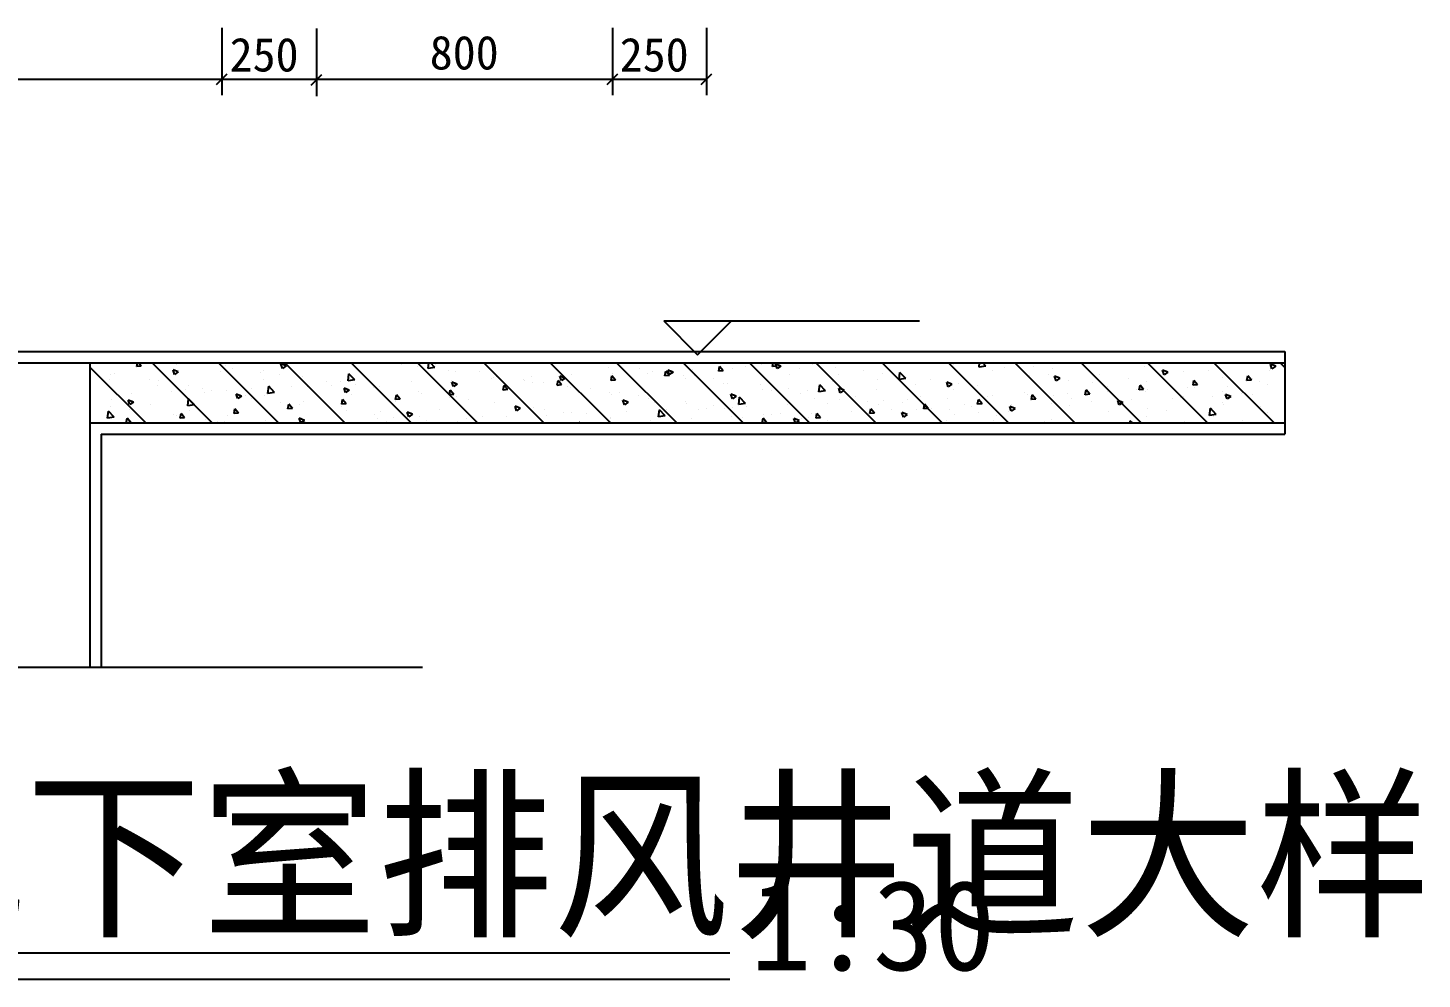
# Model space of a CAD drawing. Header units: metres. Extents: x 3364277 to 3396190, y 2270616 to 2304026.
# Drawn here: x 3379806 to 3392185, y 2270616 to 2279061 of the extents above; entities that cross this region are included whole.
import ezdxf

# ---------------------------------------------------------------- set-up
doc = ezdxf.new("R2010")
doc.units = ezdxf.units.M

# ---------------------------------------------------------------- blocks, each defined once
blk = doc.blocks.new('DI')
blk.add_lwpolyline([(-70.71, -70.71), (70.71, 70.71)])

msp = doc.modelspace()

# ---------------------------------------------------------------- hatches: boundary and pattern name
h = msp.add_hatch()
h.set_pattern_fill('AR-CONC', scale=53.33)
h.paths.add_polyline_path([(3375890.46, 2276087.21), (3375890.46, 2273383.71), (3377879.83, 2273383.71), (3378015.27, 2273480.6), (3377957.17, 2273290.58), (3378086.33, 2273383.71), (3380357.13, 2273383.71), (3380357.13, 2276087.21)])

# ---------------------------------------------------------------- linework, layer by layer
for p, q in [((3381528.94, 2279060.53), (3381528.94, 2278462.43)), ((3382368.94, 2279053.87), (3382368.94, 2278455.77)), ((3384995.6, 2279060.53), (3384995.6, 2278462.43)), ((3385832.27, 2279060.53), (3385832.27, 2278462.43)), ((3378510.6, 2278606.37), (3384995.6, 2278606.37)), ((3383355.6, 2278606.37), (3385832.27, 2278606.37)), ((3385452.24, 2276458.38), (3387721.41, 2276458.38)), ((3385452.24, 2276458.38), (3385752.24, 2276158.38)), ((3385752.24, 2276158.38), (3386052.24, 2276458.38)), ((3377662.07, 2276187.21), (3390967.29, 2276187.21)), ((3390967.29, 2276187.21), (3390967.29, 2275453.87)), ((3375890.46, 2276087.21), (3380357.13, 2276087.21)), ((3380357.13, 2276087.21), (3380357.13, 2273383.71)), ((3380357.13, 2276087.21), (3390967.29, 2276087.21)), ((3380852.6, 2275553.87), (3380357.13, 2276049.35)), ((3380541.06, 2275982.63), (3380541.06, 2275982.63)), ((3380574.83, 2275995.8), (3380574.83, 2275995.8)), ((3380811.92, 2276057.51), (3380772.07, 2276054.03)), ((3380772.11, 2276054.1), (3380778.21, 2276087.21)), ((3380811.92, 2276057.51), (3380787.01, 2276087.21)), ((3380804.55, 2276077.98), (3380804.55, 2276077.98)), ((3381441.85, 2275553.87), (3380908.52, 2276087.21)), ((3381141.62, 2276006.44), (3381094.94, 2276024.36)), ((3381108.49, 2275984.15), (3381094.97, 2276024.43)), ((3381141.62, 2276006.44), (3381108.46, 2275984.07)), ((3381123.36, 2276075.45), (3381123.36, 2276075.45)), ((3382031.11, 2275553.87), (3381497.78, 2276087.21)), ((3381512.15, 2276008.71), (3381512.15, 2276008.71)), ((3381558.24, 2276064.96), (3381558.24, 2276064.96)), ((3381618.33, 2276034.7), (3381618.33, 2276034.7)), ((3381870.82, 2276001.46), (3381870.82, 2276001.46)), ((3381900.53, 2276018.02), (3381900.53, 2276018.02)), ((3382099.71, 2276059.83), (3382053.03, 2276077.75)), ((3382066.58, 2276037.54), (3382053.06, 2276077.83)), ((3382099.71, 2276059.83), (3382066.54, 2276037.47)), ((3382620.36, 2275553.87), (3382087.03, 2276087.21)), ((3382648.32, 2275926.07), (3382655.68, 2275989.38)), ((3382707.57, 2275935.2), (3382655.65, 2275989.31)), ((3383209.62, 2275553.87), (3382676.29, 2276087.21)), ((3383123.78, 2276076.35), (3383123.78, 2276076.35)), ((3383263.97, 2276050.36), (3383263.97, 2276050.36)), ((3383798.88, 2275553.87), (3383265.54, 2276087.21)), ((3383419.07, 2276045.54), (3383359.78, 2276036.35)), ((3383359.81, 2276036.42), (3383365.72, 2276087.21)), ((3383376.27, 2276043.11), (3383376.27, 2276043.11)), ((3383419.07, 2276045.54), (3383379.09, 2276087.21)), ((3383428.58, 2276072.8), (3383428.58, 2276072.8)), ((3383543.16, 2276021.14), (3383543.16, 2276021.14)), ((3383600.71, 2276007.68), (3383600.71, 2276007.68)), ((3383817.37, 2276006.07), (3383817.37, 2276006.07)), ((3384388.13, 2275553.87), (3383854.8, 2276087.21)), ((3384977.39, 2275553.87), (3384444.05, 2276087.21)), ((3384881.72, 2276084.77), (3384881.72, 2276084.77)), ((3384960.18, 2276043.06), (3384960.18, 2276043.06)), ((3384992.45, 2275994.06), (3384992.45, 2275994.06)), ((3385566.64, 2275553.87), (3385033.31, 2276087.21)), ((3385048.61, 2276062.8), (3385048.61, 2276062.8)), ((3385238.35, 2276039.16), (3385238.35, 2276039.16)), ((3385306.44, 2275993.08), (3385306.44, 2275993.08)), ((3385348.33, 2276009.1), (3385348.33, 2276009.1)), ((3385461.34, 2275970.99), (3385469.05, 2276012.78)), ((3385501.15, 2275974.4), (3385469.01, 2276012.7)), ((3385469.64, 2276007.37), (3385469.64, 2276007.37)), ((3385534.11, 2276004.99), (3385487.43, 2276022.91)), ((3385500.98, 2275982.7), (3385487.47, 2276022.98)), ((3385534.11, 2276004.99), (3385500.95, 2275982.62)), ((3386155.9, 2275553.87), (3385622.57, 2276087.21)), ((3385704.21, 2276024.13), (3385704.21, 2276024.13)), ((3385979.33, 2276016.23), (3385939.48, 2276012.75)), ((3385939.51, 2276012.83), (3385947.22, 2276054.61)), ((3385979.33, 2276016.23), (3385947.19, 2276054.54)), ((3386060.09, 2276039.17), (3386060.09, 2276039.17)), ((3386175.68, 2276052.06), (3386175.68, 2276052.06)), ((3386745.15, 2275553.87), (3386211.82, 2276087.21)), ((3386323.62, 2276075.4), (3386323.62, 2276075.4)), ((3386415.98, 2276054.21), (3386415.98, 2276054.21)), ((3386457.5, 2276058.07), (3386417.65, 2276054.58)), ((3386417.69, 2276054.66), (3386423.69, 2276087.21)), ((3386457.5, 2276058.07), (3386433.05, 2276087.21)), ((3386492.2, 2276058.38), (3386445.52, 2276076.3)), ((3386459.07, 2276036.09), (3386445.55, 2276076.38)), ((3386492.2, 2276058.38), (3386459.04, 2276036.01)), ((3386564.47, 2275985.33), (3386564.47, 2275985.33)), ((3386660.36, 2276032.73), (3386660.36, 2276032.73)), ((3386771.86, 2276069.24), (3386771.86, 2276069.24)), ((3387334.41, 2275553.87), (3386801.08, 2276087.21)), ((3386975.09, 2276049.02), (3386975.09, 2276049.02)), ((3387002.65, 2275985.78), (3387002.65, 2275985.78)), ((3387127.74, 2276084.28), (3387127.74, 2276084.28)), ((3387227.58, 2276015.78), (3387227.58, 2276015.78)), ((3387923.67, 2275553.87), (3387390.33, 2276087.21)), ((3387394.47, 2275993.81), (3387394.47, 2275993.81)), ((3387540.39, 2275938.74), (3387547.75, 2276002.05)), ((3387599.65, 2275947.86), (3387547.72, 2276001.98)), ((3388512.92, 2275553.87), (3387979.59, 2276087.21)), ((3388019.83, 2276068.11), (3388019.83, 2276068.11)), ((3388311.14, 2276058.21), (3388251.85, 2276049.01)), ((3388251.88, 2276049.08), (3388256.32, 2276087.21)), ((3388311.14, 2276058.21), (3388283.31, 2276087.21)), ((3388366.09, 2276018.13), (3388366.09, 2276018.13)), ((3388480.9, 2276049.42), (3388480.9, 2276049.42)), ((3389102.18, 2275553.87), (3388568.84, 2276087.21)), ((3388733.03, 2276057.44), (3388733.03, 2276057.44)), ((3388869.69, 2275982.68), (3388869.69, 2275982.68)), ((3388899.92, 2276035.46), (3388899.92, 2276035.46)), ((3389691.43, 2275553.87), (3389158.1, 2276087.21)), ((3389720, 2276057.77), (3389720, 2276057.77)), ((3390280.69, 2275553.87), (3389747.36, 2276087.21)), ((3389926.61, 2276003.53), (3389879.93, 2276021.45)), ((3389893.48, 2275981.25), (3389879.96, 2276021.53)), ((3389926.61, 2276003.53), (3389893.45, 2275981.17)), ((3389901.88, 2276082.51), (3389901.88, 2276082.51)), ((3390062.29, 2276010.83), (3390062.29, 2276010.83)), ((3390290.67, 2276015.78), (3390290.67, 2276015.78)), ((3390869.94, 2275553.87), (3390336.61, 2276087.21)), ((3390405.37, 2276077.12), (3390405.37, 2276077.12)), ((3390826.41, 2276021.69), (3390826.41, 2276021.69)), ((3390884.69, 2276056.93), (3390838.01, 2276074.85)), ((3390851.56, 2276034.64), (3390838.05, 2276074.93)), ((3390884.69, 2276056.93), (3390851.53, 2276034.56)), ((3390967.29, 2276045.78), (3390925.87, 2276087.21)), ((3380532.26, 2275937.83), (3380532.26, 2275937.83)), ((3380883.35, 2275935.69), (3380883.35, 2275935.69)), ((3380953.29, 2275882.4), (3380953.29, 2275882.4)), ((3380963.62, 2275929.07), (3380963.62, 2275929.07)), ((3381229.61, 2275885.71), (3381229.61, 2275885.71)), ((3381352.41, 2275862.33), (3381352.41, 2275862.33)), ((3381789.51, 2275858.73), (3381789.51, 2275858.73)), ((3381900.95, 2275941.97), (3381900.95, 2275941.97)), ((3381936.82, 2275815.72), (3381944.19, 2275879.04)), ((3381996.08, 2275824.85), (3381944.15, 2275878.97)), ((3382037.71, 2275979.48), (3382037.71, 2275979.48)), ((3382145.4, 2275873.77), (3382145.4, 2275873.77)), ((3382246.79, 2275968.03), (3382246.79, 2275968.03)), ((3382289.74, 2275875.24), (3382289.74, 2275875.24)), ((3382458.74, 2275924.05), (3382458.74, 2275924.05)), ((3382501.28, 2275888.8), (3382501.28, 2275888.8)), ((3382583.53, 2275925.35), (3382583.53, 2275925.35)), ((3382659.85, 2275844.81), (3382613.18, 2275862.73)), ((3382626.73, 2275822.52), (3382613.21, 2275862.81)), ((3382707.57, 2275935.2), (3382648.28, 2275926)), ((3382711.23, 2275890.81), (3382711.23, 2275890.81)), ((3382857.16, 2275903.84), (3382857.16, 2275903.84)), ((3382878.12, 2275868.84), (3382878.12, 2275868.84)), ((3382925.82, 2275878.41), (3382925.82, 2275878.41)), ((3383213.04, 2275918.88), (3383213.04, 2275918.88)), ((3383568.92, 2275933.91), (3383568.92, 2275933.91)), ((3383617.94, 2275898.2), (3383571.26, 2275916.12)), ((3383584.81, 2275875.91), (3383571.29, 2275916.2)), ((3383617.94, 2275898.2), (3383584.78, 2275875.84)), ((3383924.8, 2275948.95), (3383924.8, 2275948.95)), ((3383943, 2275960.74), (3383943, 2275960.74)), ((3383964.19, 2275965.71), (3383964.19, 2275965.71)), ((3384026.82, 2275845.49), (3384034.53, 2275887.27)), ((3384066.63, 2275848.9), (3384034.49, 2275887.2)), ((3384206.17, 2275939.33), (3384206.17, 2275939.33)), ((3384216.68, 2275932.47), (3384216.68, 2275932.47)), ((3384280.69, 2275963.99), (3384280.69, 2275963.99)), ((3384289.26, 2275910.75), (3384289.26, 2275910.75)), ((3384383.57, 2275910.5), (3384383.57, 2275910.5)), ((3384544.81, 2275890.73), (3384504.96, 2275887.24)), ((3384504.99, 2275887.32), (3384512.7, 2275929.11)), ((3384544.81, 2275890.73), (3384512.67, 2275929.03)), ((3384576.03, 2275951.6), (3384529.35, 2275969.51)), ((3384542.9, 2275929.31), (3384529.38, 2275969.59)), ((3384576.03, 2275951.6), (3384542.87, 2275929.23)), ((3384594.96, 2275872.59), (3384594.96, 2275872.59)), ((3384626, 2275868.07), (3384626, 2275868.07)), ((3384636.57, 2275979.02), (3384636.57, 2275979.02)), ((3385022.98, 2275932.57), (3384983.13, 2275929.08)), ((3384983.17, 2275929.16), (3384990.87, 2275970.94)), ((3385022.98, 2275932.57), (3384990.84, 2275970.87)), ((3385501.15, 2275974.4), (3385461.31, 2275970.91)), ((3385627.14, 2275972.42), (3385627.14, 2275972.42)), ((3385643.18, 2275950.4), (3385643.18, 2275950.4)), ((3385722.13, 2275974.12), (3385722.13, 2275974.12)), ((3385889.02, 2275952.15), (3385889.02, 2275952.15)), ((3385985.47, 2275903.46), (3385985.47, 2275903.46)), ((3386015.93, 2275905.69), (3386015.93, 2275905.69)), ((3386310.06, 2275896.72), (3386310.06, 2275896.72)), ((3386562.55, 2275863.48), (3386562.55, 2275863.48)), ((3386828.89, 2275828.39), (3386836.26, 2275891.7)), ((3386888.15, 2275837.51), (3386836.23, 2275891.63)), ((3386953.26, 2275918.59), (3386953.26, 2275918.59)), ((3387052.35, 2275843.36), (3387005.67, 2275861.28)), ((3387019.22, 2275821.07), (3387005.7, 2275861.36)), ((3387348.91, 2275935.8), (3387348.91, 2275935.8)), ((3387599.65, 2275947.86), (3387540.36, 2275938.67)), ((3387685.64, 2275893.12), (3387685.64, 2275893.12)), ((3387815.51, 2275938.38), (3387815.51, 2275938.38)), ((3388010.43, 2275896.75), (3387963.75, 2275914.67)), ((3387977.31, 2275874.46), (3387963.79, 2275914.75)), ((3388010.43, 2275896.75), (3387977.27, 2275874.38)), ((3388068, 2275905.14), (3388068, 2275905.14)), ((3388234.89, 2275883.17), (3388234.89, 2275883.17)), ((3388702.82, 2275975.45), (3388702.82, 2275975.45)), ((3388968.52, 2275950.14), (3388921.84, 2275968.06)), ((3388935.39, 2275927.86), (3388921.87, 2275968.14)), ((3388968.52, 2275950.14), (3388935.36, 2275927.78)), ((3389045.11, 2275928.51), (3389045.11, 2275928.51)), ((3389258.48, 2275915.95), (3389258.48, 2275915.95)), ((3389320.96, 2275980.03), (3389320.96, 2275980.03)), ((3389391.37, 2275878.52), (3389391.37, 2275878.52)), ((3389573.45, 2275946.79), (3389573.45, 2275946.79)), ((3389672.4, 2275846.05), (3389680.11, 2275887.83)), ((3389712.21, 2275849.45), (3389680.08, 2275887.75)), ((3389740.34, 2275924.82), (3389740.34, 2275924.82)), ((3390104.61, 2275863.91), (3390104.61, 2275863.91)), ((3390190.39, 2275891.29), (3390150.54, 2275887.8)), ((3390150.57, 2275887.88), (3390158.28, 2275929.67)), ((3390190.39, 2275891.29), (3390158.25, 2275929.59)), ((3390161.37, 2275869.39), (3390161.37, 2275869.39)), ((3390408.55, 2275960.85), (3390408.55, 2275960.85)), ((3390460.5, 2275878.94), (3390460.5, 2275878.94)), ((3390668.56, 2275933.12), (3390628.71, 2275929.63)), ((3390628.75, 2275929.72), (3390636.45, 2275971.5)), ((3390668.56, 2275933.12), (3390636.42, 2275971.42)), ((3390679.46, 2275949.04), (3390679.46, 2275949.04)), ((3390745.29, 2275918.17), (3390745.29, 2275918.17)), ((3390816.38, 2275893.98), (3390816.38, 2275893.98)), ((3380549.17, 2275760.7), (3380549.17, 2275760.7)), ((3380743.68, 2275738.03), (3380697, 2275755.95)), ((3380710.55, 2275715.73), (3380697.04, 2275756.02)), ((3380743.68, 2275738.03), (3380710.52, 2275715.66)), ((3380721.87, 2275813.62), (3380721.87, 2275813.62)), ((3381077.75, 2275828.66), (3381077.75, 2275828.66)), ((3381205.78, 2275849.16), (3381205.78, 2275849.16)), ((3381225.33, 2275705.38), (3381232.69, 2275768.69)), ((3381284.59, 2275714.51), (3381232.66, 2275768.62)), ((3381372.67, 2275827.19), (3381372.67, 2275827.19)), ((3381433.63, 2275843.69), (3381433.63, 2275843.69)), ((3381566.35, 2275843.03), (3381566.35, 2275843.03)), ((3381701.77, 2275791.42), (3381655.09, 2275809.34)), ((3381668.64, 2275769.13), (3381655.12, 2275809.41)), ((3381701.77, 2275791.42), (3381668.61, 2275769.05)), ((3381741.2, 2275795.59), (3381741.2, 2275795.59)), ((3381793.71, 2275771.76), (3381793.71, 2275771.76)), ((3381908.64, 2275796.09), (3381908.64, 2275796.09)), ((3381996.08, 2275824.85), (3381936.79, 2275815.66)), ((3382046.2, 2275738.51), (3382046.2, 2275738.51)), ((3382254.9, 2275746.1), (3382254.9, 2275746.1)), ((3382592.3, 2275719.98), (3382600.01, 2275761.77)), ((3382632.11, 2275723.39), (3382599.97, 2275761.69)), ((3382659.85, 2275844.81), (3382626.69, 2275822.45)), ((3382678.53, 2275808.5), (3382678.53, 2275808.5)), ((3383067.32, 2275741.76), (3383067.32, 2275741.76)), ((3383110.29, 2275765.23), (3383070.44, 2275761.74)), ((3383070.47, 2275761.82), (3383078.18, 2275803.6)), ((3383110.29, 2275765.23), (3383078.15, 2275803.53)), ((3383272.08, 2275828.43), (3383272.08, 2275828.43)), ((3383299.16, 2275813.41), (3383299.16, 2275813.41)), ((3383588.46, 2275807.06), (3383548.61, 2275803.57)), ((3383548.65, 2275803.65), (3383556.35, 2275845.44)), ((3383551.65, 2275780.17), (3383551.65, 2275780.17)), ((3383588.46, 2275807.06), (3383556.32, 2275845.36)), ((3383608.82, 2275785.75), (3383608.82, 2275785.75)), ((3383718.54, 2275758.2), (3383718.54, 2275758.2)), ((3383951.11, 2275738.81), (3383951.11, 2275738.81)), ((3384066.63, 2275848.9), (3384026.79, 2275845.41)), ((3384804.61, 2275855.07), (3384804.61, 2275855.07)), ((3384968.29, 2275821.13), (3384968.29, 2275821.13)), ((3384983.75, 2275805.86), (3384983.75, 2275805.86)), ((3385057.1, 2275821.83), (3385057.1, 2275821.83)), ((3385136.18, 2275736.58), (3385089.5, 2275754.49)), ((3385103.05, 2275714.28), (3385089.53, 2275754.57)), ((3385136.18, 2275736.58), (3385103.01, 2275714.21)), ((3385223.99, 2275799.85), (3385223.99, 2275799.85)), ((3385314.54, 2275771.15), (3385314.54, 2275771.15)), ((3385372.54, 2275739.12), (3385372.54, 2275739.12)), ((3385645.02, 2275744.42), (3385645.02, 2275744.42)), ((3386094.26, 2275789.97), (3386047.58, 2275807.89)), ((3386061.13, 2275767.68), (3386047.62, 2275807.96)), ((3386094.26, 2275789.97), (3386061.1, 2275767.6)), ((3386117.4, 2275718.04), (3386124.77, 2275781.36)), ((3386176.66, 2275727.17), (3386124.73, 2275781.29)), ((3386331.72, 2275853.48), (3386331.72, 2275853.48)), ((3386404.73, 2275838.95), (3386404.73, 2275838.95)), ((3386668.46, 2275810.8), (3386668.46, 2275810.8)), ((3386729.44, 2275841.51), (3386729.44, 2275841.51)), ((3386793.52, 2275772.21), (3386793.52, 2275772.21)), ((3386888.15, 2275837.51), (3386828.86, 2275828.32)), ((3387010.75, 2275763.86), (3387010.75, 2275763.86)), ((3387052.35, 2275843.36), (3387019.19, 2275820.99)), ((3387150.47, 2275786.08), (3387150.47, 2275786.08)), ((3387257.56, 2275743.61), (3387257.56, 2275743.61)), ((3387342.05, 2275851.85), (3387342.05, 2275851.85)), ((3387402.96, 2275752.84), (3387402.96, 2275752.84)), ((3387613.44, 2275758.65), (3387613.44, 2275758.65)), ((3387730.84, 2275785.12), (3387730.84, 2275785.12)), ((3387969.33, 2275773.69), (3387969.33, 2275773.69)), ((3388027.93, 2275846.18), (3388027.93, 2275846.18)), ((3388237.88, 2275720.54), (3388245.59, 2275762.33)), ((3388277.69, 2275723.95), (3388245.55, 2275762.25)), ((3388325.21, 2275788.72), (3388325.21, 2275788.72)), ((3388374.19, 2275796.2), (3388374.19, 2275796.2)), ((3388655.92, 2275827.74), (3388655.92, 2275827.74)), ((3388681.09, 2275803.76), (3388681.09, 2275803.76)), ((3388710.93, 2275753.52), (3388710.93, 2275753.52)), ((3388755.87, 2275765.78), (3388716.02, 2275762.3)), ((3388716.05, 2275762.38), (3388723.76, 2275804.16)), ((3388755.87, 2275765.78), (3388723.73, 2275804.08)), ((3388908.41, 2275794.5), (3388908.41, 2275794.5)), ((3389036.97, 2275818.8), (3389036.97, 2275818.8)), ((3389075.3, 2275772.52), (3389075.3, 2275772.52)), ((3389234.04, 2275807.62), (3389194.19, 2275804.13)), ((3389194.23, 2275804.21), (3389201.93, 2275846)), ((3389234.04, 2275807.62), (3389201.9, 2275845.92)), ((3389252.29, 2275744.28), (3389252.29, 2275744.28)), ((3389392.85, 2275833.83), (3389392.85, 2275833.83)), ((3389528.67, 2275735.12), (3389481.99, 2275753.04)), ((3389495.54, 2275712.83), (3389482.02, 2275753.12)), ((3389528.67, 2275735.12), (3389495.51, 2275712.75)), ((3389608.17, 2275759.32), (3389608.17, 2275759.32)), ((3389647.27, 2275849.21), (3389647.27, 2275849.21)), ((3389712.21, 2275849.45), (3389672.37, 2275845.97)), ((3389728.11, 2275835.84), (3389728.11, 2275835.84)), ((3389748.73, 2275848.87), (3389748.73, 2275848.87)), ((3389964.05, 2275774.36), (3389964.05, 2275774.36)), ((3390036.06, 2275782.47), (3390036.06, 2275782.47)), ((3390070.4, 2275788.9), (3390070.4, 2275788.9)), ((3390319.93, 2275789.39), (3390319.93, 2275789.39)), ((3390413.86, 2275836.15), (3390413.86, 2275836.15)), ((3390416.66, 2275738.92), (3390416.66, 2275738.92)), ((3390486.75, 2275788.51), (3390440.08, 2275806.43)), ((3390453.63, 2275766.23), (3390440.11, 2275806.51)), ((3390486.75, 2275788.51), (3390453.59, 2275766.15)), ((3390580.75, 2275814.18), (3390580.75, 2275814.18)), ((3390675.81, 2275804.43), (3390675.81, 2275804.43)), ((3380513.83, 2275595.03), (3380521.2, 2275658.34)), ((3380573.09, 2275604.16), (3380521.17, 2275658.28)), ((3380540.75, 2275696.86), (3380540.75, 2275696.86)), ((3380707.64, 2275674.89), (3380707.64, 2275674.89)), ((3380709.01, 2275695.76), (3380709.01, 2275695.76)), ((3380891.46, 2275713.76), (3380891.46, 2275713.76)), ((3381097.8, 2275629.03), (3381097.8, 2275629.03)), ((3381128.67, 2275619.46), (3381128.67, 2275619.46)), ((3381157.78, 2275594.48), (3381165.49, 2275636.26)), ((3381197.59, 2275597.89), (3381165.45, 2275636.19)), ((3381284.59, 2275714.51), (3381225.29, 2275705.31)), ((3381237.72, 2275663.78), (3381237.72, 2275663.78)), ((3381574.46, 2275621.1), (3381574.46, 2275621.1)), ((3381675.77, 2275639.72), (3381635.92, 2275636.24)), ((3381635.95, 2275636.31), (3381643.66, 2275678.1)), ((3381675.77, 2275639.72), (3381643.63, 2275678.02)), ((3382153.94, 2275681.56), (3382114.09, 2275678.07)), ((3382114.13, 2275678.15), (3382121.83, 2275719.93)), ((3382153.94, 2275681.56), (3382121.8, 2275719.86)), ((3382129.99, 2275728.86), (3382129.99, 2275728.86)), ((3382213.09, 2275716.54), (3382213.09, 2275716.54)), ((3382518.78, 2275662.12), (3382518.78, 2275662.12)), ((3382591.64, 2275703.42), (3382591.64, 2275703.42)), ((3382632.11, 2275723.39), (3382592.27, 2275719.91)), ((3382634.12, 2275661.11), (3382634.12, 2275661.11)), ((3382886.61, 2275627.87), (3382886.61, 2275627.87)), ((3382933.93, 2275656.48), (3382933.93, 2275656.48)), ((3383220, 2275629.79), (3383173.32, 2275647.71)), ((3383186.87, 2275607.5), (3383173.36, 2275647.79)), ((3383220, 2275629.79), (3383186.84, 2275607.42)), ((3383456.11, 2275675.03), (3383456.11, 2275675.03)), ((3384178.09, 2275683.18), (3384131.41, 2275701.1)), ((3384144.96, 2275660.89), (3384131.44, 2275701.18)), ((3384139.57, 2275702.77), (3384139.57, 2275702.77)), ((3384178.09, 2275683.18), (3384144.93, 2275660.82)), ((3384297.36, 2275688.82), (3384297.36, 2275688.82)), ((3384392.06, 2275669.53), (3384392.06, 2275669.53)), ((3384410.51, 2275623.32), (3384410.51, 2275623.32)), ((3384558.95, 2275647.56), (3384558.95, 2275647.56)), ((3384634.1, 2275646.14), (3384634.1, 2275646.14)), ((3384766.39, 2275638.36), (3384766.39, 2275638.36)), ((3385122.27, 2275653.4), (3385122.27, 2275653.4)), ((3385465.16, 2275616.82), (3385405.87, 2275607.63)), ((3385405.91, 2275607.7), (3385413.27, 2275671.01)), ((3385465.16, 2275616.82), (3385413.24, 2275670.94)), ((3385478.15, 2275668.43), (3385478.15, 2275668.43)), ((3385651.28, 2275728.47), (3385651.28, 2275728.47)), ((3385761.33, 2275672.38), (3385761.33, 2275672.38)), ((3385834.04, 2275683.47), (3385834.04, 2275683.47)), ((3385897.51, 2275711.18), (3385897.51, 2275711.18)), ((3385993.57, 2275681.53), (3385993.57, 2275681.53)), ((3386049.35, 2275608.96), (3386049.35, 2275608.96)), ((3386064.4, 2275689.21), (3386064.4, 2275689.21)), ((3386176.66, 2275727.17), (3386117.37, 2275717.97)), ((3386189.92, 2275698.5), (3386189.92, 2275698.5)), ((3386339.83, 2275631.55), (3386339.83, 2275631.55)), ((3386405.23, 2275623.99), (3386405.23, 2275623.99)), ((3386485.44, 2275633.78), (3386485.44, 2275633.78)), ((3386545.8, 2275713.54), (3386545.8, 2275713.54)), ((3386761.12, 2275639.03), (3386761.12, 2275639.03)), ((3386803.36, 2275595.04), (3386811.07, 2275636.82)), ((3386843.17, 2275598.44), (3386811.03, 2275636.75)), ((3386901.68, 2275728.58), (3386901.68, 2275728.58)), ((3387117, 2275654.06), (3387117, 2275654.06)), ((3387182.31, 2275705.48), (3387182.31, 2275705.48)), ((3387321.35, 2275640.28), (3387281.5, 2275636.79)), ((3387281.53, 2275636.87), (3387289.24, 2275678.66)), ((3387321.35, 2275640.28), (3387289.21, 2275678.58)), ((3387357.01, 2275713.87), (3387357.01, 2275713.87)), ((3387472.88, 2275669.1), (3387472.88, 2275669.1)), ((3387612.5, 2275628.34), (3387565.82, 2275646.26)), ((3387579.37, 2275606.05), (3387565.85, 2275646.34)), ((3387569.85, 2275730.87), (3387569.85, 2275730.87)), ((3387571.1, 2275638.74), (3387571.1, 2275638.74)), ((3387612.5, 2275628.34), (3387579.33, 2275605.97)), ((3387693.75, 2275671.19), (3387693.75, 2275671.19)), ((3387799.52, 2275682.11), (3387759.67, 2275678.63)), ((3387759.71, 2275678.71), (3387767.41, 2275720.49)), ((3387799.52, 2275682.11), (3387767.38, 2275720.41)), ((3387828.76, 2275684.14), (3387828.76, 2275684.14)), ((3387990.89, 2275675.44), (3387990.89, 2275675.44)), ((3388036.04, 2275624.25), (3388036.04, 2275624.25)), ((3388119.63, 2275718.38), (3388119.63, 2275718.38)), ((3388184.64, 2275699.17), (3388184.64, 2275699.17)), ((3388277.69, 2275723.95), (3388237.85, 2275720.46)), ((3388243.38, 2275642.2), (3388243.38, 2275642.2)), ((3388410.27, 2275620.22), (3388410.27, 2275620.22)), ((3388508.42, 2275651.64), (3388508.42, 2275651.64)), ((3388570.58, 2275681.73), (3388523.9, 2275699.65)), ((3388537.45, 2275659.44), (3388523.94, 2275699.73)), ((3388570.58, 2275681.73), (3388537.42, 2275659.36)), ((3388540.52, 2275714.21), (3388540.52, 2275714.21)), ((3388896.4, 2275729.25), (3388896.4, 2275729.25)), ((3389053.22, 2275706.58), (3389053.22, 2275706.58)), ((3389399.48, 2275656.59), (3389399.48, 2275656.59)), ((3389496.34, 2275717.09), (3389496.34, 2275717.09)), ((3389736.22, 2275613.91), (3389736.22, 2275613.91)), ((3389748.83, 2275683.85), (3389748.83, 2275683.85)), ((3389915.72, 2275661.88), (3389915.72, 2275661.88)), ((3390357.24, 2275629.49), (3390297.95, 2275620.29)), ((3390297.98, 2275620.36), (3390305.34, 2275683.68)), ((3390357.24, 2275629.49), (3390305.31, 2275683.6)), ((3390424.85, 2275715.74), (3390424.85, 2275715.74)), ((3390753.4, 2275696.24), (3390753.4, 2275696.24)), ((3390813.64, 2275649), (3390813.64, 2275649)), ((3380357.13, 2275553.87), (3390967.29, 2275553.87)), ((3380573.09, 2275604.16), (3380513.8, 2275594.96)), ((3380679.83, 2275553.87), (3380687.31, 2275594.43)), ((3380719.42, 2275556.05), (3380687.28, 2275594.35)), ((3380719.42, 2275556.05), (3380694.52, 2275553.87)), ((3381197.59, 2275597.89), (3381157.75, 2275594.4)), ((3381381.16, 2275586.22), (3381381.16, 2275586.22)), ((3381486.6, 2275562.29), (3381486.6, 2275562.29)), ((3381548.05, 2275564.24), (3381548.05, 2275564.24)), ((3381916.75, 2275574.16), (3381916.75, 2275574.16)), ((3382261.92, 2275576.4), (3382215.24, 2275594.32)), ((3382228.79, 2275554.11), (3382215.27, 2275594.39)), ((3382261.92, 2275576.4), (3382228.75, 2275554.03)), ((3382907.57, 2275595.38), (3382907.57, 2275595.38)), ((3382986.98, 2275563.18), (3382986.98, 2275563.18)), ((3383053.5, 2275605.9), (3383053.5, 2275605.9)), ((3383280.18, 2275606.5), (3383280.18, 2275606.5)), ((3383342.86, 2275578.21), (3383342.86, 2275578.21)), ((3383616.92, 2275563.82), (3383616.92, 2275563.82)), ((3383698.75, 2275593.25), (3383698.75, 2275593.25)), ((3383844.9, 2275608.29), (3383844.9, 2275608.29)), ((3384054.63, 2275608.29), (3384054.63, 2275608.29)), ((3384700.99, 2275553.87), (3384701.78, 2275560.66)), ((3384708.19, 2275553.87), (3384701.74, 2275560.59)), ((3384976.39, 2275599.2), (3384976.39, 2275599.2)), ((3384979.99, 2275592.13), (3384979.99, 2275592.13)), ((3384981.71, 2275563.85), (3384981.71, 2275563.85)), ((3385232.48, 2275558.89), (3385232.48, 2275558.89)), ((3385337.59, 2275578.88), (3385337.59, 2275578.88)), ((3385693.47, 2275593.92), (3385693.47, 2275593.92)), ((3386150.12, 2275605.65), (3386150.12, 2275605.65)), ((3386325.31, 2275553.87), (3386332.89, 2275594.99)), ((3386365, 2275556.61), (3386332.86, 2275594.91)), ((3386365, 2275556.61), (3386333.75, 2275553.87)), ((3386654.41, 2275574.95), (3386607.73, 2275592.87)), ((3386620.87, 2275553.87), (3386607.76, 2275592.94)), ((3386654.41, 2275574.95), (3386623.17, 2275553.87)), ((3386676.57, 2275588.87), (3386676.57, 2275588.87)), ((3386737.93, 2275600.54), (3386737.93, 2275600.54)), ((3386843.17, 2275598.44), (3386803.33, 2275594.96)), ((3386904.82, 2275578.57), (3386904.82, 2275578.57)), ((3387959.89, 2275572), (3387959.89, 2275572)), ((3388382.3, 2275574.27), (3388382.3, 2275574.27)), ((3388831.3, 2275564.79), (3388831.3, 2275564.79)), ((3388897.21, 2275584.91), (3388897.21, 2275584.91)), ((3389591.59, 2275553.87), (3389593.85, 2275573.33)), ((3389612.42, 2275553.87), (3389593.82, 2275573.26)), ((3390078.51, 2275566.97), (3390078.51, 2275566.97)), ((3390336.75, 2275606.45), (3390336.75, 2275606.45)), ((3390589.24, 2275573.21), (3390589.24, 2275573.21)), ((3390949.01, 2275555.11), (3390949.01, 2275555.11)), ((3380457.13, 2275453.87), (3380457.13, 2273383.71)), ((3380457.13, 2275453.87), (3390967.29, 2275453.87)), ((3383308.63, 2273383.71), (3378086.33, 2273383.71))]:
    msp.add_line(p, q)
for points in [[(3375890.46, 2276087.21), (3380357.13, 2276087.21)], [(3380357.13, 2276087.21), (3390967.29, 2276087.21)], [(3380357.13, 2276087.21), (3380357.13, 2273383.71)], [(3380357.13, 2275553.87), (3390967.29, 2275553.87)], [(3378081.71, 2270849.28), (3386036.88, 2270849.28)], [(3378081.71, 2270615.86), (3386036.88, 2270615.86)]]:
    msp.add_lwpolyline(points)

# ---------------------------------------------------------------- block references
at = {"xscale": 0.67, "yscale": 0.67, "zscale": 0.67}
for p in [(3381528.94, 2278606.37), (3382368.94, 2278599.7), (3384995.6, 2278606.37), (3385832.27, 2278606.37)]:
    msp.add_blockref('DI', p, dxfattribs=at)

# ---------------------------------------------------------------- texts
for s, height, p in [('250', 300, (3381597.06, 2278673.2)), ('800', 300, (3383373.7, 2278691.34)), ('250', 300, (3385060.4, 2278673.2)), ('地下室排风井道大样', 1200, (3378227.41, 2271116.81)), ('1:30', 800, (3386219.35, 2270694.71))]:
    msp.add_text(s, height=height).set_placement(p)

doc.saveas('drawing.dxf')
